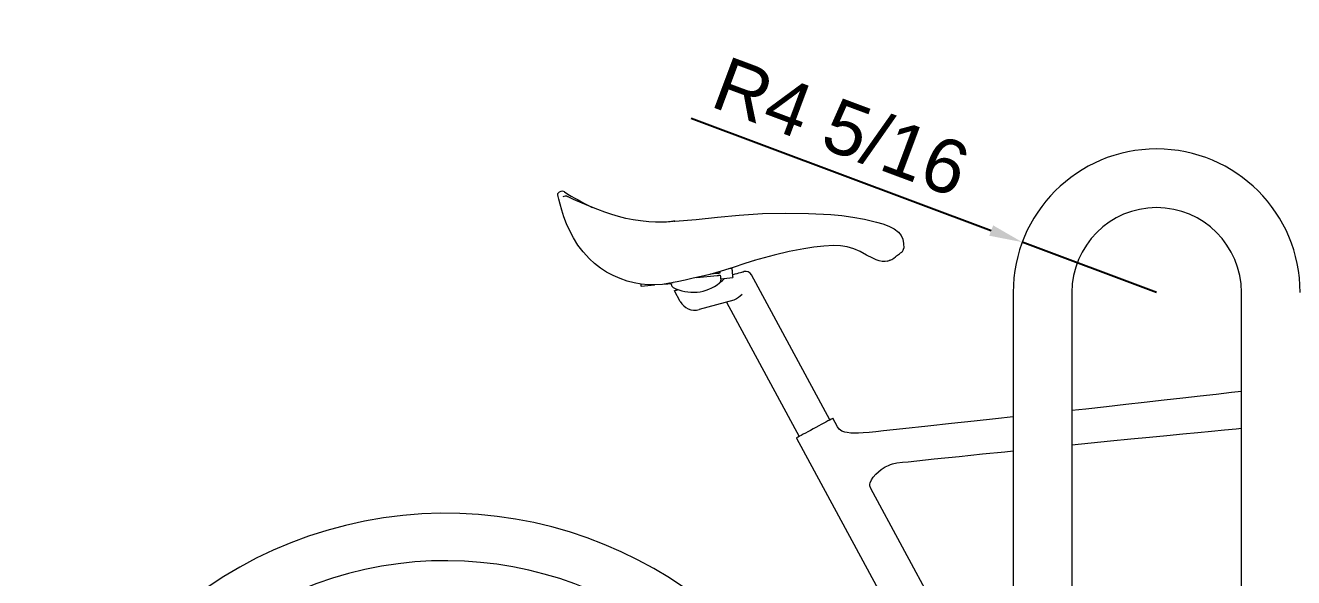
# Model space of a CAD drawing. Header units: inches. Extents: x -27 to 495, y -3 to 144.
# Drawn here: x 313.26 to 351.54, y 125.28 to 141.95 of the extents above; entities that cross this region are included whole.
import ezdxf

# ---------------------------------------------------------------- set-up
doc = ezdxf.new("R2010")
doc.units = ezdxf.units.IN
doc.layers.add('ZANO_R', color=7, linetype='Continuous', lineweight=0)
doc.layers.add('ZANO_W', color=1, linetype='Continuous', lineweight=0)
doc.styles.get("Standard").update_dxf_attribs({"font": 'arial.ttf'})
doc.dimstyles.new('amerykanie', dxfattribs={"dimtxt": 50, "dimasz": 50, "dimexe": 0.5, "dimexo": 0.5, "dimgap": 1, "dimtad": 1, "dimdec": 0, "dimzin": 0, "dimlunit": 5, "dimtxsty": 'Standard', "dimcen": 0.09, "dimclrd": 1, "dimclre": 1, "dimclrt": 1, "dimazin": 0, "dimtfac": 1, "dimtdec": 0, "dimtmove": 0, "dimatfit": 3, "dimfxl": 1, "dimtzin": 0, "dimarcsym": 1})

# ---------------------------------------------------------------- blocks, each defined once
blk = doc.blocks.new('*D411')
at = {"layer": 'ZANO_W', "color": 1, "lineweight": -2}
for p, q in [((333.354, 139.14), (342.409, 135.753)), ((347.402, 133.886), (343.346, 135.403))]:
    blk.add_line(p, q, dxfattribs=at)
at = {"layer": 'ZANO_W', "color": 1}
blk.add_solid([(342.351, 135.597), (342.468, 135.909), (343.346, 135.403)], dxfattribs=at)
at = {"layer": 'ZANO_W', "color": 1, "insert": (337.883, 138.877), "char_height": 1.625, "attachment_point": 5, "rotation": 339.4948}
blk.add_mtext('R4 5/16', dxfattribs=at)

msp = doc.modelspace()

# ---------------------------------------------------------------- linework, layer by layer
at = {"layer": 'ZANO_R'}
for p, q in [((332.84409, 136.03757), (332.86505, 136.04096)), ((332.85559, 136.04023), (332.84852, 136.0393)), ((339.27016, 134.82803), (339.30353, 134.8387)), ((339.31468, 134.84216), (339.33072, 134.84715)), ((339.33465, 134.85389), (339.32774, 134.8517)), ((333.52551, 134.33916), (334.13699, 134.39709)), ((334.13133, 134.45682), (333.93551, 134.43827)), ((334.58191, 134.60749), (334.47791, 134.59764)), ((334.5996, 134.42073), (334.62234, 134.427)), ((337.54178, 130.03908), (335.17296, 134.41799)), ((331.84021, 134.07152), (332.25057, 134.1104)), ((332.55839, 134.13956), (332.75337, 134.15803)), ((332.75713, 134.11831), (332.75165, 134.17614)), ((332.94532, 133.9647), (332.96494, 133.97011)), ((334.24372, 134.33079), (334.25044, 134.25978)), ((334.24668, 134.2995), (334.60785, 134.33371)), ((333.02338, 133.61022), (332.84638, 133.93743)), ((334.63912, 133.65365), (333.59604, 133.3661)), ((334.42463, 133.59452), (336.61825, 129.53949)), ((343.0716, 133.88574), (343.0716, 106.64165)), ((344.84325, 133.88574), (344.84325, 109.47629)), ((349.96136, 109.47629), (349.96136, 133.88574)), ((337.76771, 129.83161), (337.62974, 130.08666)), ((336.5303, 129.49191), (341.34515, 120.59138)), ((342.44293, 121.18921), (338.77341, 127.97252))]:
    msp.add_line(p, q, dxfattribs=at)
at = {"layer": 'ZANO_R', "flags": 128}
for points in [[(332.71912, 134.16979), (332.69699, 134.16456), (332.48539, 134.12639), (332.25673, 134.11025), (332.05651, 134.11497), (331.84835, 134.13637), (331.6357, 134.17466), (331.42247, 134.22988), (331.20965, 134.30286), (331.00184, 134.3929), (330.80283, 134.49931), (330.61369, 134.62215), (330.4392, 134.75831), (330.2818, 134.90351), (330.09667, 135.1074), (329.93846, 135.31702), (329.80326, 135.53026), (329.68828, 135.74574), (329.59197, 135.9609), (329.51302, 136.17161), (329.44882, 136.37188), (329.39736, 136.55343), (329.35937, 136.70176), (329.34107, 136.78293), (329.33139, 136.83495), (329.3281, 136.86049), (329.32819, 136.86695)], [(332.84398, 136.03825), (332.84343, 136.03815), (332.83646, 136.03683), (332.82233, 136.03419), (332.79609, 136.02947), (332.76333, 136.02428), (332.71989, 136.01846), (332.66763, 136.01291), (332.60974, 136.00862), (332.5493, 136.00598), (332.47472, 136.00465), (332.38649, 136.00523), (332.27352, 136.00855), (332.07752, 136.01969), (331.82212, 136.04486), (331.60536, 136.07645), (331.37867, 136.12053), (331.16563, 136.17332), (330.96124, 136.2339), (330.75186, 136.30422), (330.53357, 136.38512), (330.30414, 136.47678), (330.06099, 136.57904), (329.80434, 136.69182), (329.62362, 136.77695)], [(332.86511, 136.04096), (333.50527, 136.0882), (334.15159, 136.15615), (334.79929, 136.22031), (335.50689, 136.26565), (336.20664, 136.28256), (336.89446, 136.27164), (337.56631, 136.23347), (337.89782, 136.20248), (338.23387, 136.15831), (338.58159, 136.09603), (338.948, 136.01068), (339.13572, 135.95641), (339.31553, 135.88998), (339.47735, 135.8075), (339.61109, 135.70508), (339.69025, 135.6075), (339.74076, 135.4932), (339.76383, 135.36337), (339.7681, 135.22292)], [(339.26982, 134.82993), (339.20705, 134.81509), (339.12114, 134.81796), (339.02993, 134.83916), (338.93637, 134.8735), (338.8415, 134.91644), (338.64789, 135.01517), (338.45201, 135.11681), (338.25855, 135.20455), (338.06471, 135.26496), (337.86024, 135.29512), (337.64697, 135.3019), (337.35645, 135.28496), (337.05878, 135.24946), (336.75841, 135.20308), (336.3066, 135.11668), (335.85445, 135.01204), (335.40513, 134.89097), (335.25827, 134.84753)], [(339.33183, 134.84753), (339.4137, 134.88359), (339.4739, 134.92277), (339.51844, 134.95738), (339.55419, 134.98616), (339.60693, 135.02834), (339.64213, 135.05549), (339.67156, 135.07748), (339.69569, 135.0952), (339.70709, 135.10387), (339.728, 135.12328), (339.75356, 135.1611), (339.7636, 135.18899), (339.76809, 135.22291)], [(339.72682, 135.12268), (339.72074, 135.11571), (339.71559, 135.11176)], [(335.29583, 134.85977), (334.97448, 134.75664), (334.61636, 134.64065), (334.26018, 134.52998), (333.91264, 134.43181), (333.65592, 134.36901), (333.40995, 134.31271), (333.16998, 134.25961), (332.92912, 134.20962), (332.81302, 134.18872)], [(339.27016, 134.82803), (339.30353, 134.8387), (339.32931, 134.84671)], [(334.21937, 134.46516), (334.21227, 134.46449), (334.20369, 134.46368), (334.19378, 134.46274), (334.18273, 134.46169), (334.17073, 134.46055), (334.158, 134.45935), (334.14479, 134.4581), (334.13133, 134.45682)], [(334.13699, 134.39709), (334.15045, 134.39836), (334.16366, 134.39961), (334.17639, 134.40082), (334.18839, 134.40196), (334.19944, 134.40301), (334.20935, 134.40394), (334.21793, 134.40476), (334.22503, 134.40543)], [(334.22299, 134.51948), (334.22269, 134.51019), (334.21959, 134.47171), (334.21937, 134.46516)], [(334.22503, 134.40543), (334.23722, 134.36015), (334.24372, 134.33079)], [(334.58191, 134.60749), (334.58261, 134.60007), (334.58464, 134.57862), (334.58779, 134.54547), (334.5917, 134.5042), (334.59595, 134.4593), (334.60009, 134.41561), (334.60366, 134.37789), (334.60628, 134.35021), (334.60767, 134.33558), (334.60785, 134.33371)], [(334.62234, 134.427), (334.68143, 134.44329), (334.7385, 134.45902), (334.79162, 134.47366), (334.83897, 134.48672), (334.87895, 134.49773), (334.91019, 134.50634), (334.93162, 134.51225), (334.94253, 134.51526), (334.9439, 134.51564)], [(331.83394, 134.13775), (331.83603, 134.1157), (331.83865, 134.08802), (331.84003, 134.07339), (331.84021, 134.07152)], [(332.71794, 134.16918), (332.78143, 134.18229), (332.81316, 134.18794)], [(332.84638, 133.93743), (332.84828, 133.93795), (332.85391, 133.9395), (332.86305, 133.94202), (332.87536, 133.94541), (332.89035, 133.94955), (332.90746, 133.95426), (332.92602, 133.95938), (332.94532, 133.9647)], [(334.89524, 133.82798), (334.89453, 133.82737), (334.83653, 133.77804), (334.77854, 133.73163), (334.71852, 133.69017), (334.63912, 133.65365)], [(349.96136, 130.89885), (349.66065, 130.86381), (349.20017, 130.81052), (348.71345, 130.75458), (348.19006, 130.69482), (347.62729, 130.631), (347.02224, 130.56285), (346.47336, 130.50141), (345.88971, 130.43644), (345.26912, 130.36774), (344.84325, 130.32085)], [(337.62974, 130.08666), (337.6236, 130.08334), (337.60531, 130.07345), (337.5753, 130.05722), (337.53422, 130.03499), (337.48299, 130.00728), (337.42276, 129.9747), (337.35488, 129.93798), (337.28085, 129.89793), (337.20234, 129.85546), (337.1211, 129.81151), (337.03894, 129.76706), (336.95769, 129.72312), (336.87918, 129.68064), (336.80516, 129.6406), (336.73727, 129.60388), (336.67704, 129.5713), (336.62582, 129.54358), (336.58474, 129.52136), (336.55472, 129.50512), (336.53644, 129.49523), (336.5303, 129.49191), (336.5303, 129.49191)], [(339.16053, 129.70758), (338.93182, 129.68331), (338.72458, 129.66269), (338.54646, 129.64832), (338.40573, 129.64099), (338.29874, 129.6391), (338.17582, 129.64299), (338.06414, 129.65527), (337.99091, 129.67039), (337.90168, 129.70145), (337.82133, 129.75521), (337.76706, 129.83286)], [(343.0716, 130.12726), (342.54269, 130.06993), (341.89318, 129.99981), (341.21171, 129.92653), (340.49672, 129.84995), (339.74661, 129.76991), (339.16063, 129.70763)], [(344.84325, 129.2859), (345.43004, 129.34496), (346.00716, 129.40272), (346.61814, 129.46349), (347.18456, 129.51947), (347.70943, 129.57099), (348.19553, 129.61839), (348.64542, 129.66196), (349.06146, 129.70199), (349.44581, 129.73873), (349.80046, 129.77241), (349.96136, 129.7876)], [(339.73462, 128.76076), (339.90031, 128.77807), (340.69121, 128.86038), (341.43965, 128.93794), (342.14785, 129.01102), (342.8179, 129.07986), (343.0716, 129.10581)], [(338.77376, 127.9716), (338.74326, 128.05133), (338.74224, 128.09507), (338.7513, 128.14102), (338.7923, 128.23298), (338.84813, 128.3145), (338.92348, 128.39988), (339.00516, 128.47562), (339.08941, 128.54127), (339.21051, 128.61792), (339.30727, 128.66565), (339.33344, 128.67655), (339.37338, 128.69154), (339.43323, 128.71056), (339.56096, 128.73907), (339.7347, 128.76079)]]:
    msp.add_lwpolyline(points, dxfattribs=at)
at = {"layer": 'ZANO_R'}
for centre, radius, start, end in [((347.40231, 133.88574), 4.33071, 0, 180), ((329.45681, 136.78978), 0.15, 59.085684, 149.013261), ((329.55863, 136.63925), 0.15, 64.800354, 122.32041), ((334.81895, 145.36269), 9.96178, 237.958362, 243.427713), ((347.40231, 133.88574), 2.55906, 0, 180), ((332.86949, 135.9271), 0.11395, 92.285885, 97.035669), ((334.99705, 134.32283), 0.2, 28.509289, 105.41172), ((332.85668, 134.12774), 0.1, 185.41172, 242.145962), ((333.41034, 135.17545), 1.285, 242.145962, 308.677478), ((334.15089, 134.25034), 0.1, 308.677478, 5.41172), ((333.64586, 134.93582), 0.94934, 307.618639, 318.777796), ((333.46316, 133.84812), 0.5, 208.41172, 285.41172), ((325.94119, 114.53929), 12.68111, 19.469579, 264.472875), ((325.94119, 114.53929), 11.25, 19.821861, 180)]:
    msp.add_arc(centre, radius, start, end, dxfattribs=at)

# ---------------------------------------------------------------- dimensions: what is measured, and where the dimension line sits
at = {"layer": 'ZANO_W'}
dim = msp.add_radius_dim(center=(347.40231, 133.88574), mpoint=(343.34599, 135.40276), dimstyle='amerykanie', override={"dimtxt": 1.625, "dimasz": 1, "dimgap": 0.5, "dimdec": 4, "dimaunit": 1, "dimadec": 1, "dimtdec": 4, "dimtmove": 1, "dimfrac": 2}, dxfattribs=at)
dim.commit()
dim.dimension.update_dxf_attribs({"geometry": '*D411', "text_midpoint": (337.88263, 138.87686)})

doc.saveas('drawing.dxf')
